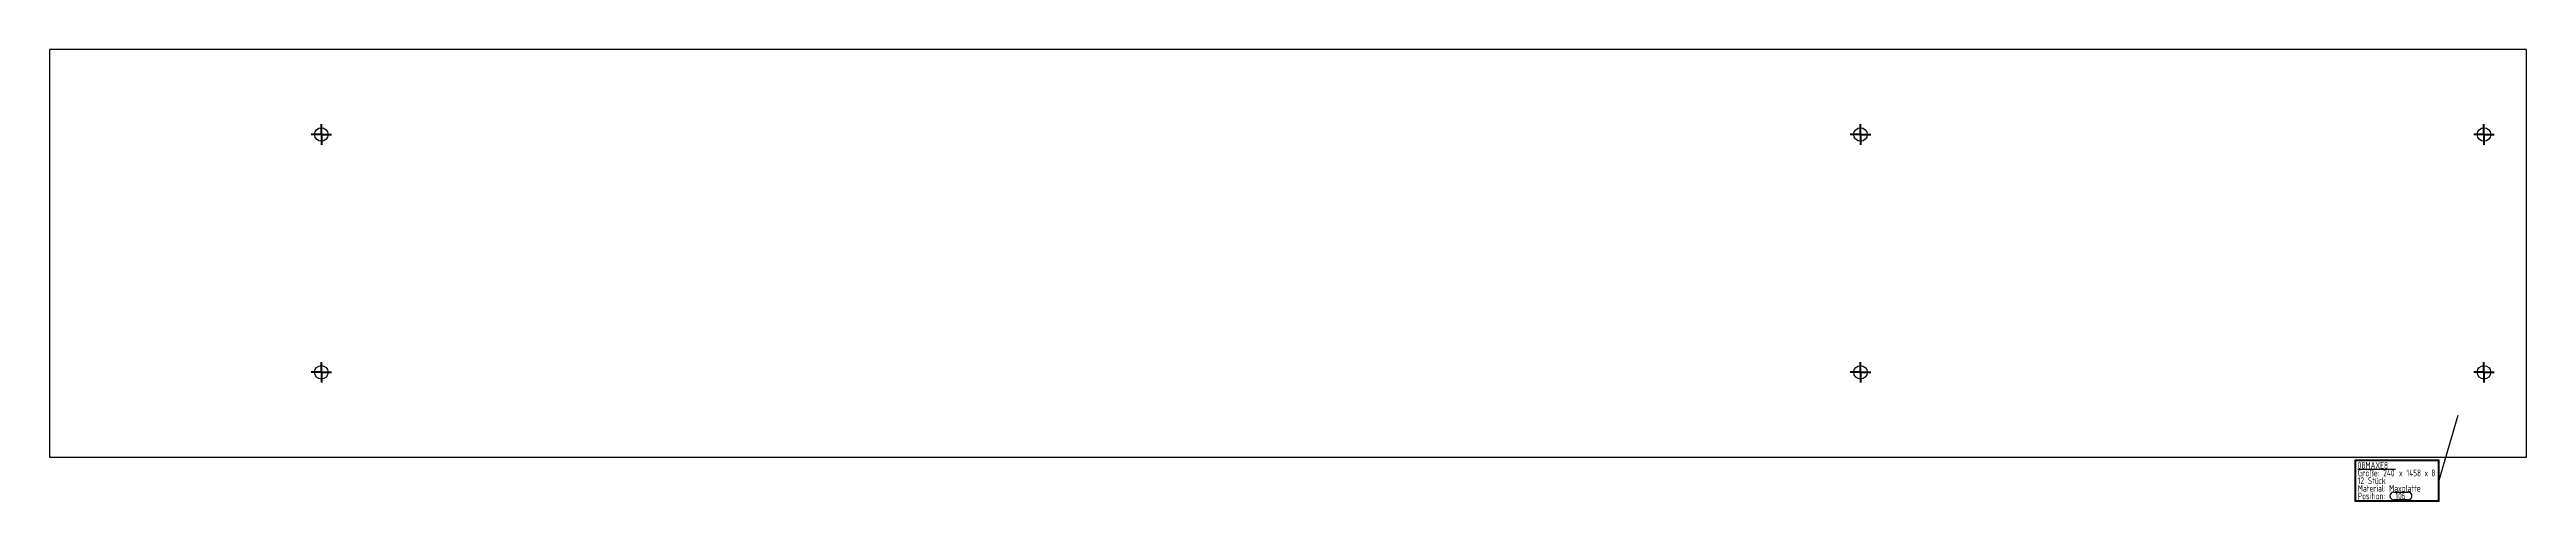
# Model space of a CAD drawing. Header units: millimetres. Extents: x -1 to 1749, y -8600 to -1376.
# Drawn here: x 7 to 1465, y -3477 to -3211 of the extents above; entities that cross this region are included whole.
import ezdxf
from ezdxf.enums import TextEntityAlignment as Align

# ---------------------------------------------------------------- set-up
doc = ezdxf.new("R2010")
doc.units = ezdxf.units.MM
doc.linetypes.add('STRICHPUNKT2', pattern=[18.5, 10, -4, 0.5, -4])
doc.layers.get('0').update_dxf_attribs({"linetype": 'CONTINUOUS'})
doc.layers.add('DIM49', color=4, linetype='CONTINUOUS')
doc.layers.add('TXT_ALL', color=7, linetype='CONTINUOUS')
doc.layers.add('LE_ALL', color=7, linetype='CONTINUOUS', lineweight=50)
doc.styles.add('ISOCPEUR', font='ISOCPEUR.ttf')

# ---------------------------------------------------------------- blocks, each defined once
blk = doc.blocks.new('SHAPE_00112', base_point=(1424.7, -3426.5))
at = {"layer": 'DIM49', "color": 1}
for p, q in [((1424.7, -3426.5), (1413.5, -3464.8)), ((1365.7, -3458.1), (1388, -3458.1)), ((1386.9, -3471.6), (1395.3, -3471.6)), ((1395.3, -3476.1), (1386.9, -3476.1))]:
    blk.add_line(p, q, dxfattribs=at)
for points in [[(1364.2, -3452.6), (1413.5, -3452.6), (1413.5, -3477.1), (1364.2, -3477.1)], [(1364.6, -3453), (1413.1, -3453), (1413.1, -3476.7), (1364.6, -3476.7)]]:
    blk.add_lwpolyline(points, close=True, dxfattribs=at)
for centre, start_param, end_param in [((1386.9, -3473.8), 3.141593, 0), ((1395.3, -3473.8), 0, 3.141593)]:
    blk.add_ellipse(centre, major_axis=(0, -2.25), ratio=1, start_param=start_param, end_param=end_param, dxfattribs=at)
at = {"layer": 'TXT_ALL', "color": 1, "style": 'ISOCPEUR', "width": 0.65}
for s, p in [('08MAXE8', (1365.7, -3455.8)), ('12', (1365.7, -3464.8)), ('Größe:', (1365.7, -3460.3)), ('Material: Maxplatte', (1365.7, -3469.3)), (' Stück', (1369.7, -3464.8)), ('240', (1380.7, -3460.3)), (' x', (1388, -3460.3)), ('1458 x 8', (1394.4, -3460.3)), ('Position:', (1365.7, -3473.8)), ('106', (1387.9, -3473.8))]:
    blk.add_text(s, height=4, dxfattribs=at).set_placement(p, align=Align.MIDDLE_LEFT)
blk = doc.blocks.new('08MAXE8_00034', base_point=(1069, -3401))
blk.add_lwpolyline([(1465, -3451), (1465, -3211), (7, -3211), (7, -3451)], close=True)
for centre in [(167, -3261), (1073, -3261), (1440, -3261), (167, -3401), (1073, -3401), (1440, -3401)]:
    blk.add_circle(centre, 4)
blk.add_blockref('SHAPE_00112', (1424.7, -3426.5))
blk = doc.blocks.new('_00036', base_point=(167, -3261))
at = {"layer": 'LE_ALL', "color": 1, "linetype": 'STRICHPUNKT2'}
for p, q in [((167, -3261), (161, -3261)), ((167, -3261), (161, -3261)), ((167, -3261), (167, -3255)), ((167, -3261), (167, -3255)), ((167, -3261), (167, -3267)), ((167, -3261), (173, -3261)), ((167, -3261), (167, -3267)), ((167, -3261), (173, -3261)), ((1073, -3261), (1067, -3261)), ((1073, -3261), (1067, -3261)), ((1073, -3261), (1073, -3255)), ((1073, -3261), (1073, -3255)), ((1073, -3261), (1073, -3267)), ((1073, -3261), (1079, -3261)), ((1073, -3261), (1073, -3267)), ((1073, -3261), (1079, -3261)), ((1440, -3261), (1434, -3261)), ((1440, -3261), (1434, -3261)), ((1440, -3261), (1440, -3255)), ((1440, -3261), (1440, -3255)), ((1440, -3261), (1440, -3267)), ((1440, -3261), (1446, -3261)), ((1440, -3261), (1440, -3267)), ((1440, -3261), (1446, -3261)), ((167, -3401), (167, -3395)), ((167, -3401), (167, -3395)), ((1073, -3401), (1073, -3395)), ((1073, -3401), (1073, -3395)), ((1440, -3401), (1440, -3395)), ((1440, -3401), (1440, -3395)), ((167, -3401), (161, -3401)), ((167, -3401), (161, -3401)), ((167, -3401), (167, -3407)), ((167, -3401), (173, -3401)), ((167, -3401), (167, -3407)), ((167, -3401), (173, -3401)), ((1073, -3401), (1067, -3401)), ((1073, -3401), (1067, -3401)), ((1073, -3401), (1073, -3407)), ((1073, -3401), (1079, -3401)), ((1073, -3401), (1073, -3407)), ((1073, -3401), (1079, -3401)), ((1440, -3401), (1434, -3401)), ((1440, -3401), (1434, -3401)), ((1440, -3401), (1440, -3407)), ((1440, -3401), (1446, -3401)), ((1440, -3401), (1440, -3407)), ((1440, -3401), (1446, -3401))]:
    blk.add_line(p, q, dxfattribs=at)
blk = doc.blocks.new('_00035')
blk.add_blockref('_00036', (167, -3261))
blk = doc.blocks.new('08MAXE8_00033')
for name, p in [('08MAXE8_00034', (1069, -3401)), ('_00035', (0, 0))]:
    blk.add_blockref(name, p)
blk = doc.blocks.new('Maxplatten R2_3_16_ 3.OG_00032')
blk.add_blockref('08MAXE8_00033', (0, 0))
blk = doc.blocks.new('Maxplatten_00031')
blk.add_blockref('Maxplatten R2_3_16_ 3.OG_00032', (0, 0))
blk = doc.blocks.new('Hauptbaugruppe_00030')
blk.add_blockref('Maxplatten_00031', (0, 0))
blk = doc.blocks.new('_A3D0060_00029')
blk.add_blockref('Hauptbaugruppe_00030', (0, 0))
blk = doc.blocks.new('_ANS0060_00028')
blk.add_blockref('_A3D0060_00029', (0, 0))

msp = doc.modelspace()

# ---------------------------------------------------------------- block references
msp.add_blockref('_ANS0060_00028', (0, 0))

doc.saveas('drawing.dxf')
